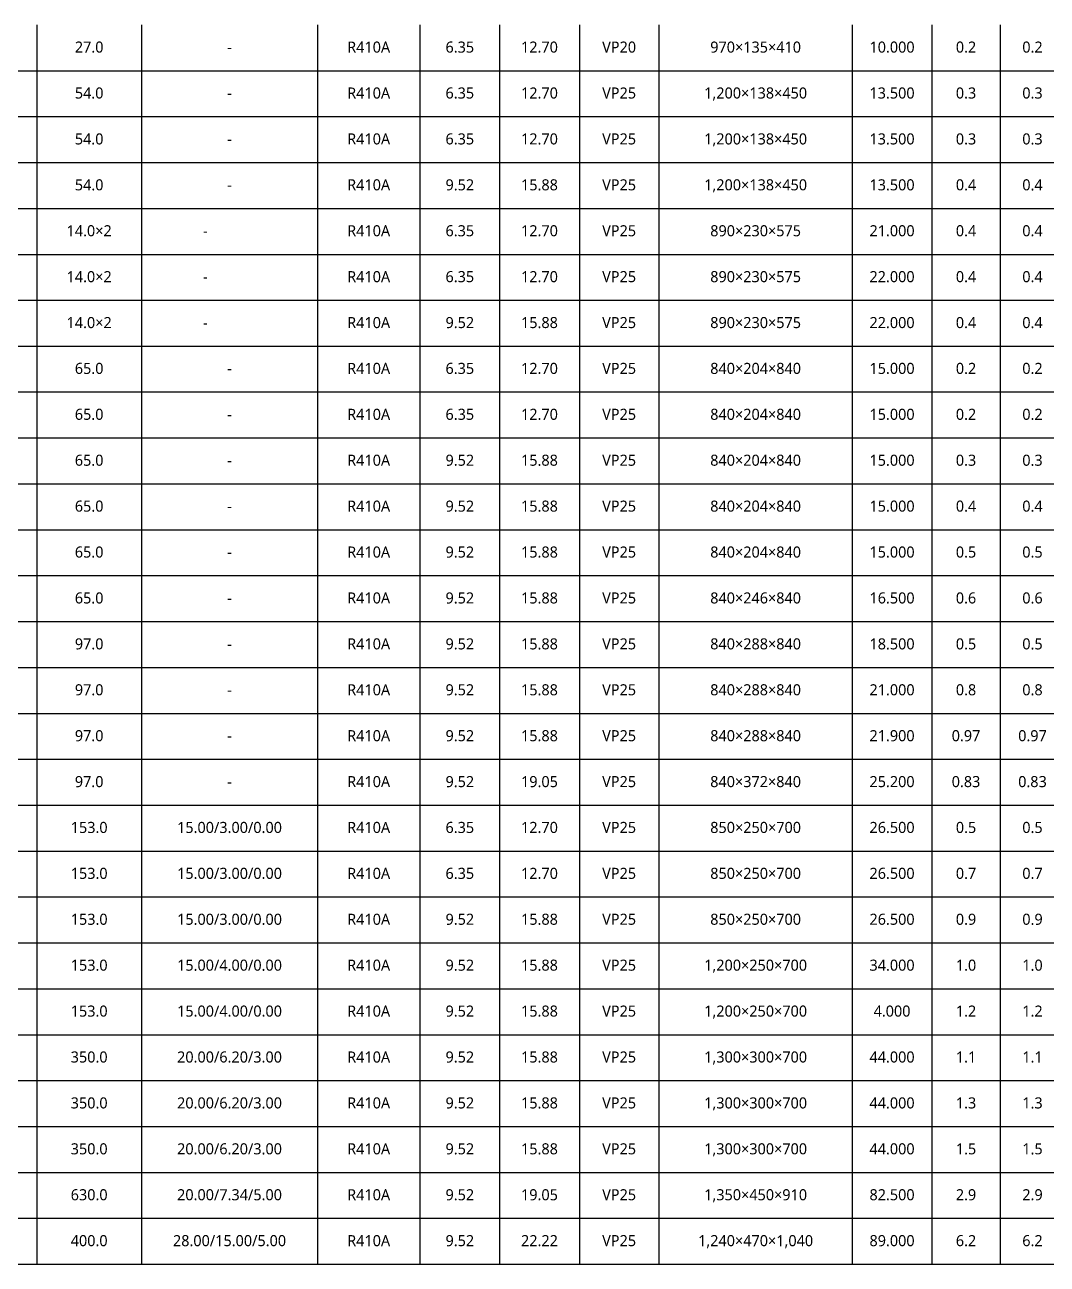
# Model space of a CAD drawing. Header units: millimetres. Extents: x -1305 to 107762, y -9150 to 56526.
# Drawn here: x 13318 to 25962, y 27896 to 43230 of the extents above; entities that cross this region are included whole.
import ezdxf
from ezdxf.enums import TextEntityAlignment as Align

# ---------------------------------------------------------------- set-up
doc = ezdxf.new("R2010")
doc.units = ezdxf.units.MM
doc.layers.add('DVM_REPORT', color=7, linetype='Continuous')
doc.styles.add('맑은 고딕', font='malgun.ttf')

# ---------------------------------------------------------------- blocks, each defined once
blk = doc.blocks.new('A$C72f279a7')
at = {"layer": 'DVM_REPORT', "color": 1}
for p, q in [((12982, 568), (12982, 0)), ((14280, 568), (14280, 0)), ((16454, 568), (16454, 0)), ((17722, 568), (17722, 0)), ((18707, 568), (18707, 0)), ((19693, 568), (19693, 0)), ((20678, 568), (20678, 0)), ((23067, 568), (23067, 0)), ((23067, 568), (23067, 0)), ((24053, 568), (24053, 0)), ((24897, 568), (24897, 0)), ((0, 0), (35203, 0))]:
    blk.add_line(p, q, dxfattribs=at)
at = {"layer": 'DVM_REPORT', "color": 2, "style": '맑은 고딕'}
for s, p in [('400.0', (13631, 292)), ('28.00/15.00/5.00', (15367, 292)), ('R410A', (17088, 292)), ('9.52', (18215, 292)), ('22.22', (19200, 292)), ('VP25', (20185, 292)), ('1,240×470×1,040', (21873, 292)), ('89.000', (23560, 292)), ('6.2', (24475, 292)), ('6.2', (25297, 292))]:
    blk.add_text(s, height=137, dxfattribs=at).set_placement(p, align=Align.MIDDLE_CENTER)
blk = doc.blocks.new('A$C11aa2960')
at = {"layer": 'DVM_REPORT', "color": 1}
for p, q in [((12982, 568), (12982, 0)), ((14280, 568), (14280, 0)), ((16454, 568), (16454, 0)), ((17722, 568), (17722, 0)), ((18707, 568), (18707, 0)), ((19693, 568), (19693, 0)), ((20678, 568), (20678, 0)), ((23067, 568), (23067, 0)), ((23067, 568), (23067, 0)), ((24053, 568), (24053, 0)), ((24897, 568), (24897, 0)), ((0, 0), (35203, 0))]:
    blk.add_line(p, q, dxfattribs=at)
at = {"layer": 'DVM_REPORT', "color": 2, "style": '맑은 고딕'}
for s, p in [('630.0', (13631, 292)), ('20.00/7.34/5.00', (15367, 292)), ('R410A', (17088, 292)), ('9.52', (18215, 292)), ('19.05', (19200, 292)), ('VP25', (20185, 292)), ('1,350×450×910', (21873, 292)), ('82.500', (23560, 292)), ('2.9', (24475, 292)), ('2.9', (25297, 292))]:
    blk.add_text(s, height=137, dxfattribs=at).set_placement(p, align=Align.MIDDLE_CENTER)
blk = doc.blocks.new('A$C9653a610')
at = {"layer": 'DVM_REPORT', "color": 1}
for p, q in [((12982, 568), (12982, 0)), ((14280, 568), (14280, 0)), ((16454, 568), (16454, 0)), ((17722, 568), (17722, 0)), ((18707, 568), (18707, 0)), ((19693, 568), (19693, 0)), ((20678, 568), (20678, 0)), ((23067, 568), (23067, 0)), ((23067, 568), (23067, 0)), ((24053, 568), (24053, 0)), ((24897, 568), (24897, 0)), ((0, 0), (35203, 0))]:
    blk.add_line(p, q, dxfattribs=at)
at = {"layer": 'DVM_REPORT', "color": 2, "style": '맑은 고딕'}
for s, p in [('350.0', (13631, 292)), ('20.00/6.20/3.00', (15367, 292)), ('R410A', (17088, 292)), ('9.52', (18215, 292)), ('15.88', (19200, 292)), ('VP25', (20185, 292)), ('1,300×300×700', (21873, 292)), ('44.000', (23560, 292)), ('1.5', (24475, 292)), ('1.5', (25297, 292))]:
    blk.add_text(s, height=137, dxfattribs=at).set_placement(p, align=Align.MIDDLE_CENTER)
blk = doc.blocks.new('A$C6d545ea5')
at = {"layer": 'DVM_REPORT', "color": 1}
for p, q in [((12982, 568), (12982, 0)), ((14280, 568), (14280, 0)), ((16454, 568), (16454, 0)), ((17722, 568), (17722, 0)), ((18707, 568), (18707, 0)), ((19693, 568), (19693, 0)), ((20678, 568), (20678, 0)), ((23067, 568), (23067, 0)), ((23067, 568), (23067, 0)), ((24053, 568), (24053, 0)), ((24897, 568), (24897, 0)), ((0, 0), (35203, 0))]:
    blk.add_line(p, q, dxfattribs=at)
at = {"layer": 'DVM_REPORT', "color": 2, "style": '맑은 고딕'}
for s, p in [('350.0', (13631, 292)), ('20.00/6.20/3.00', (15367, 292)), ('R410A', (17088, 292)), ('9.52', (18215, 292)), ('15.88', (19200, 292)), ('VP25', (20185, 292)), ('1,300×300×700', (21873, 292)), ('44.000', (23560, 292)), ('1.3', (24475, 292)), ('1.3', (25297, 292))]:
    blk.add_text(s, height=137, dxfattribs=at).set_placement(p, align=Align.MIDDLE_CENTER)
blk = doc.blocks.new('A$C80ea5f7d')
at = {"layer": 'DVM_REPORT', "color": 1}
for p, q in [((12982, 568), (12982, 0)), ((14280, 568), (14280, 0)), ((16454, 568), (16454, 0)), ((17722, 568), (17722, 0)), ((18707, 568), (18707, 0)), ((19693, 568), (19693, 0)), ((20678, 568), (20678, 0)), ((23067, 568), (23067, 0)), ((23067, 568), (23067, 0)), ((24053, 568), (24053, 0)), ((24897, 568), (24897, 0)), ((0, 0), (35203, 0))]:
    blk.add_line(p, q, dxfattribs=at)
at = {"layer": 'DVM_REPORT', "color": 2, "style": '맑은 고딕'}
for s, p in [('350.0', (13631, 292)), ('20.00/6.20/3.00', (15367, 292)), ('R410A', (17088, 292)), ('9.52', (18215, 292)), ('15.88', (19200, 292)), ('VP25', (20185, 292)), ('1,300×300×700', (21873, 292)), ('44.000', (23560, 292)), ('1.1', (24475, 292)), ('1.1', (25297, 292))]:
    blk.add_text(s, height=137, dxfattribs=at).set_placement(p, align=Align.MIDDLE_CENTER)
blk = doc.blocks.new('A$C0cce3d8c')
at = {"layer": 'DVM_REPORT', "color": 1}
for p, q in [((12982, 568), (12982, 0)), ((14280, 568), (14280, 0)), ((16454, 568), (16454, 0)), ((17722, 568), (17722, 0)), ((18707, 568), (18707, 0)), ((19693, 568), (19693, 0)), ((20678, 568), (20678, 0)), ((23067, 568), (23067, 0)), ((23067, 568), (23067, 0)), ((24053, 568), (24053, 0)), ((24897, 568), (24897, 0)), ((0, 0), (35203, 0))]:
    blk.add_line(p, q, dxfattribs=at)
at = {"layer": 'DVM_REPORT', "color": 2, "style": '맑은 고딕'}
for s, p in [('153.0', (13631, 292)), ('15.00/4.00/0.00', (15367, 292)), ('R410A', (17088, 292)), ('9.52', (18215, 292)), ('15.88', (19200, 292)), ('VP25', (20185, 292)), ('1,200×250×700', (21873, 292)), ('4.000', (23560, 292)), ('1.2', (24475, 292)), ('1.2', (25297, 292))]:
    blk.add_text(s, height=137, dxfattribs=at).set_placement(p, align=Align.MIDDLE_CENTER)
blk = doc.blocks.new('A$C62ef46d9')
at = {"layer": 'DVM_REPORT', "color": 1}
for p, q in [((12982, 568), (12982, 0)), ((14280, 568), (14280, 0)), ((16454, 568), (16454, 0)), ((17722, 568), (17722, 0)), ((18707, 568), (18707, 0)), ((19693, 568), (19693, 0)), ((20678, 568), (20678, 0)), ((23067, 568), (23067, 0)), ((23067, 568), (23067, 0)), ((24053, 568), (24053, 0)), ((24897, 568), (24897, 0)), ((0, 0), (35203, 0))]:
    blk.add_line(p, q, dxfattribs=at)
at = {"layer": 'DVM_REPORT', "color": 2, "style": '맑은 고딕'}
for s, p in [('153.0', (13631, 292)), ('15.00/4.00/0.00', (15367, 292)), ('R410A', (17088, 292)), ('9.52', (18215, 292)), ('15.88', (19200, 292)), ('VP25', (20185, 292)), ('1,200×250×700', (21873, 292)), ('34.000', (23560, 292)), ('1.0', (24475, 292)), ('1.0', (25297, 292))]:
    blk.add_text(s, height=137, dxfattribs=at).set_placement(p, align=Align.MIDDLE_CENTER)
blk = doc.blocks.new('A$C6f2160eb')
at = {"layer": 'DVM_REPORT', "color": 1}
for p, q in [((12982, 568), (12982, 0)), ((14280, 568), (14280, 0)), ((16454, 568), (16454, 0)), ((17722, 568), (17722, 0)), ((18707, 568), (18707, 0)), ((19693, 568), (19693, 0)), ((20678, 568), (20678, 0)), ((23067, 568), (23067, 0)), ((23067, 568), (23067, 0)), ((24053, 568), (24053, 0)), ((24897, 568), (24897, 0)), ((0, 0), (35203, 0))]:
    blk.add_line(p, q, dxfattribs=at)
at = {"layer": 'DVM_REPORT', "color": 2, "style": '맑은 고딕'}
for s, p in [('153.0', (13631, 292)), ('15.00/3.00/0.00', (15367, 292)), ('R410A', (17088, 292)), ('9.52', (18215, 292)), ('15.88', (19200, 292)), ('VP25', (20185, 292)), ('850×250×700', (21873, 292)), ('26.500', (23560, 292)), ('0.9', (24475, 292)), ('0.9', (25297, 292))]:
    blk.add_text(s, height=137, dxfattribs=at).set_placement(p, align=Align.MIDDLE_CENTER)
blk = doc.blocks.new('A$Cd19f05cd')
at = {"layer": 'DVM_REPORT', "color": 1}
for p, q in [((12982, 568), (12982, 0)), ((14280, 568), (14280, 0)), ((16454, 568), (16454, 0)), ((17722, 568), (17722, 0)), ((18707, 568), (18707, 0)), ((19693, 568), (19693, 0)), ((20678, 568), (20678, 0)), ((23067, 568), (23067, 0)), ((23067, 568), (23067, 0)), ((24053, 568), (24053, 0)), ((24897, 568), (24897, 0)), ((0, 0), (35203, 0))]:
    blk.add_line(p, q, dxfattribs=at)
at = {"layer": 'DVM_REPORT', "color": 2, "style": '맑은 고딕'}
for s, p in [('153.0', (13631, 292)), ('15.00/3.00/0.00', (15367, 292)), ('R410A', (17088, 292)), ('6.35', (18215, 292)), ('12.70', (19200, 292)), ('VP25', (20185, 292)), ('850×250×700', (21873, 292)), ('26.500', (23560, 292)), ('0.7', (24475, 292)), ('0.7', (25297, 292))]:
    blk.add_text(s, height=137, dxfattribs=at).set_placement(p, align=Align.MIDDLE_CENTER)
blk = doc.blocks.new('A$C4afb842b')
at = {"layer": 'DVM_REPORT', "color": 1}
for p, q in [((12982, 568), (12982, 0)), ((14280, 568), (14280, 0)), ((16454, 568), (16454, 0)), ((17722, 568), (17722, 0)), ((18707, 568), (18707, 0)), ((19693, 568), (19693, 0)), ((20678, 568), (20678, 0)), ((23067, 568), (23067, 0)), ((23067, 568), (23067, 0)), ((24053, 568), (24053, 0)), ((24897, 568), (24897, 0)), ((0, 0), (35203, 0))]:
    blk.add_line(p, q, dxfattribs=at)
at = {"layer": 'DVM_REPORT', "color": 2, "style": '맑은 고딕'}
for s, p in [('153.0', (13631, 292)), ('15.00/3.00/0.00', (15367, 292)), ('R410A', (17088, 292)), ('6.35', (18215, 292)), ('12.70', (19200, 292)), ('VP25', (20185, 292)), ('850×250×700', (21873, 292)), ('26.500', (23560, 292)), ('0.5', (24475, 292)), ('0.5', (25297, 292))]:
    blk.add_text(s, height=137, dxfattribs=at).set_placement(p, align=Align.MIDDLE_CENTER)
blk = doc.blocks.new('A$Cc21ff60a')
at = {"layer": 'DVM_REPORT', "color": 1}
for p, q in [((12982, 568), (12982, 0)), ((14280, 568), (14280, 0)), ((16454, 568), (16454, 0)), ((17722, 568), (17722, 0)), ((18707, 568), (18707, 0)), ((19693, 568), (19693, 0)), ((20678, 568), (20678, 0)), ((23067, 568), (23067, 0)), ((23067, 568), (23067, 0)), ((24053, 568), (24053, 0)), ((24897, 568), (24897, 0)), ((0, 0), (35203, 0))]:
    blk.add_line(p, q, dxfattribs=at)
at = {"layer": 'DVM_REPORT', "color": 2, "style": '맑은 고딕'}
for s, p in [('97.0', (13631, 292)), ('R410A', (17088, 292)), ('9.52', (18215, 292)), ('15.88', (19200, 292)), ('VP25', (20185, 292)), ('840×288×840', (21873, 292)), ('21.000', (23560, 292)), ('0.8', (24475, 292)), ('0.8', (25297, 292)), ('-', (15367, 292))]:
    blk.add_text(s, height=137, dxfattribs=at).set_placement(p, align=Align.MIDDLE_CENTER)
blk = doc.blocks.new('A$C49e34dbf')
at = {"layer": 'DVM_REPORT', "color": 1}
for p, q in [((12982, 568), (12982, 0)), ((14280, 568), (14280, 0)), ((16454, 568), (16454, 0)), ((17722, 568), (17722, 0)), ((18707, 568), (18707, 0)), ((19693, 568), (19693, 0)), ((20678, 568), (20678, 0)), ((23067, 568), (23067, 0)), ((23067, 568), (23067, 0)), ((24053, 568), (24053, 0)), ((24897, 568), (24897, 0)), ((0, 0), (35203, 0))]:
    blk.add_line(p, q, dxfattribs=at)
at = {"layer": 'DVM_REPORT', "color": 2, "style": '맑은 고딕'}
for s, p in [('97.0', (13631, 292)), ('R410A', (17088, 292)), ('9.52', (18215, 292)), ('15.88', (19200, 292)), ('VP25', (20185, 292)), ('840×288×840', (21873, 292)), ('18.500', (23560, 292)), ('0.5', (24475, 292)), ('0.5', (25297, 292)), ('-', (15367, 292))]:
    blk.add_text(s, height=137, dxfattribs=at).set_placement(p, align=Align.MIDDLE_CENTER)
blk = doc.blocks.new('A$Cc7d996cf')
at = {"layer": 'DVM_REPORT', "color": 1}
for p, q in [((12982, 568), (12982, 0)), ((14280, 568), (14280, 0)), ((16454, 568), (16454, 0)), ((17722, 568), (17722, 0)), ((18707, 568), (18707, 0)), ((19693, 568), (19693, 0)), ((20678, 568), (20678, 0)), ((23067, 568), (23067, 0)), ((23067, 568), (23067, 0)), ((24053, 568), (24053, 0)), ((24897, 568), (24897, 0)), ((0, 0), (35203, 0))]:
    blk.add_line(p, q, dxfattribs=at)
at = {"layer": 'DVM_REPORT', "color": 2, "style": '맑은 고딕'}
for s, p in [('65.0', (13631, 292)), ('R410A', (17088, 292)), ('9.52', (18215, 292)), ('15.88', (19200, 292)), ('VP25', (20185, 292)), ('840×246×840', (21873, 292)), ('16.500', (23560, 292)), ('0.6', (24475, 292)), ('0.6', (25297, 292)), ('-', (15367, 292))]:
    blk.add_text(s, height=137, dxfattribs=at).set_placement(p, align=Align.MIDDLE_CENTER)
blk = doc.blocks.new('A$C08fa1636')
at = {"layer": 'DVM_REPORT', "color": 1}
for p, q in [((12982, 568), (12982, 0)), ((14280, 568), (14280, 0)), ((16454, 568), (16454, 0)), ((17722, 568), (17722, 0)), ((18707, 568), (18707, 0)), ((19693, 568), (19693, 0)), ((20678, 568), (20678, 0)), ((23067, 568), (23067, 0)), ((23067, 568), (23067, 0)), ((24053, 568), (24053, 0)), ((24897, 568), (24897, 0)), ((0, 0), (35203, 0))]:
    blk.add_line(p, q, dxfattribs=at)
at = {"layer": 'DVM_REPORT', "color": 2, "style": '맑은 고딕'}
for s, p in [('65.0', (13631, 292)), ('R410A', (17088, 292)), ('9.52', (18215, 292)), ('15.88', (19200, 292)), ('VP25', (20185, 292)), ('840×204×840', (21873, 292)), ('15.000', (23560, 292)), ('0.5', (24475, 292)), ('0.5', (25297, 292)), ('-', (15367, 292))]:
    blk.add_text(s, height=137, dxfattribs=at).set_placement(p, align=Align.MIDDLE_CENTER)
blk = doc.blocks.new('A$C0bd888c4')
at = {"layer": 'DVM_REPORT', "color": 1}
for p, q in [((12982, 568), (12982, 0)), ((14280, 568), (14280, 0)), ((16454, 568), (16454, 0)), ((17722, 568), (17722, 0)), ((18707, 568), (18707, 0)), ((19693, 568), (19693, 0)), ((20678, 568), (20678, 0)), ((23067, 568), (23067, 0)), ((23067, 568), (23067, 0)), ((24053, 568), (24053, 0)), ((24897, 568), (24897, 0)), ((0, 0), (35203, 0))]:
    blk.add_line(p, q, dxfattribs=at)
at = {"layer": 'DVM_REPORT', "color": 2, "style": '맑은 고딕'}
for s, p in [('65.0', (13631, 292)), ('R410A', (17088, 292)), ('9.52', (18215, 292)), ('15.88', (19200, 292)), ('VP25', (20185, 292)), ('840×204×840', (21873, 292)), ('15.000', (23560, 292)), ('0.4', (24475, 292)), ('0.4', (25297, 292)), ('-', (15367, 292))]:
    blk.add_text(s, height=137, dxfattribs=at).set_placement(p, align=Align.MIDDLE_CENTER)
blk = doc.blocks.new('A$Caca9fae5')
at = {"layer": 'DVM_REPORT', "color": 1}
for p, q in [((12982, 568), (12982, 0)), ((14280, 568), (14280, 0)), ((16454, 568), (16454, 0)), ((17722, 568), (17722, 0)), ((18707, 568), (18707, 0)), ((19693, 568), (19693, 0)), ((20678, 568), (20678, 0)), ((23067, 568), (23067, 0)), ((23067, 568), (23067, 0)), ((24053, 568), (24053, 0)), ((24897, 568), (24897, 0)), ((0, 0), (35203, 0))]:
    blk.add_line(p, q, dxfattribs=at)
at = {"layer": 'DVM_REPORT', "color": 2, "style": '맑은 고딕'}
for s, p in [('65.0', (13631, 292)), ('R410A', (17088, 292)), ('9.52', (18215, 292)), ('15.88', (19200, 292)), ('VP25', (20185, 292)), ('840×204×840', (21873, 292)), ('15.000', (23560, 292)), ('0.3', (24475, 292)), ('0.3', (25297, 292)), ('-', (15367, 292))]:
    blk.add_text(s, height=137, dxfattribs=at).set_placement(p, align=Align.MIDDLE_CENTER)
blk = doc.blocks.new('A$C9c42a999')
at = {"layer": 'DVM_REPORT', "color": 1}
for p, q in [((12982, 568), (12982, 0)), ((14280, 568), (14280, 0)), ((16454, 568), (16454, 0)), ((17722, 568), (17722, 0)), ((18707, 568), (18707, 0)), ((19693, 568), (19693, 0)), ((20678, 568), (20678, 0)), ((23067, 568), (23067, 0)), ((23067, 568), (23067, 0)), ((24053, 568), (24053, 0)), ((24897, 568), (24897, 0)), ((0, 0), (35203, 0))]:
    blk.add_line(p, q, dxfattribs=at)
at = {"layer": 'DVM_REPORT', "color": 2, "style": '맑은 고딕'}
for s, p in [('65.0', (13631, 292)), ('R410A', (17088, 292)), ('6.35', (18215, 292)), ('12.70', (19200, 292)), ('VP25', (20185, 292)), ('840×204×840', (21873, 292)), ('15.000', (23560, 292)), ('0.2', (24475, 292)), ('0.2', (25297, 292)), ('-', (15367, 292))]:
    blk.add_text(s, height=137, dxfattribs=at).set_placement(p, align=Align.MIDDLE_CENTER)
blk = doc.blocks.new('A$C950b5bcc')
at = {"layer": 'DVM_REPORT', "color": 1}
for p, q in [((12982, 568), (12982, 0)), ((14280, 568), (14280, 0)), ((16454, 568), (16454, 0)), ((17722, 568), (17722, 0)), ((18707, 568), (18707, 0)), ((19693, 568), (19693, 0)), ((20678, 568), (20678, 0)), ((23067, 568), (23067, 0)), ((23067, 568), (23067, 0)), ((24053, 568), (24053, 0)), ((24897, 568), (24897, 0)), ((0, 0), (35203, 0))]:
    blk.add_line(p, q, dxfattribs=at)
at = {"layer": 'DVM_REPORT', "color": 2, "style": '맑은 고딕'}
for s, p in [('65.0', (13631, 292)), ('R410A', (17088, 292)), ('6.35', (18215, 292)), ('12.70', (19200, 292)), ('VP25', (20185, 292)), ('840×204×840', (21873, 292)), ('15.000', (23560, 292)), ('0.2', (24475, 292)), ('0.2', (25297, 292)), ('-', (15367, 292))]:
    blk.add_text(s, height=137, dxfattribs=at).set_placement(p, align=Align.MIDDLE_CENTER)
blk = doc.blocks.new('A$C0c499571')
at = {"layer": 'DVM_REPORT', "color": 1}
for p, q in [((12982, 568), (12982, 0)), ((14280, 568), (14280, 0)), ((16454, 568), (16454, 0)), ((17722, 568), (17722, 0)), ((18707, 568), (18707, 0)), ((19693, 568), (19693, 0)), ((20678, 568), (20678, 0)), ((23067, 568), (23067, 0)), ((23067, 568), (23067, 0)), ((24053, 568), (24053, 0)), ((24897, 568), (24897, 0)), ((0, 0), (35203, 0))]:
    blk.add_line(p, q, dxfattribs=at)
at = {"layer": 'DVM_REPORT', "color": 2, "style": '맑은 고딕'}
for s, p in [('54.0', (13631, 292)), ('R410A', (17088, 292)), ('9.52', (18215, 292)), ('15.88', (19200, 292)), ('VP25', (20185, 292)), ('1,200×138×450', (21873, 292)), ('13.500', (23560, 292)), ('0.4', (24475, 292)), ('0.4', (25297, 292)), ('-', (15367, 292))]:
    blk.add_text(s, height=137, dxfattribs=at).set_placement(p, align=Align.MIDDLE_CENTER)
blk = doc.blocks.new('A$C0255682a')
at = {"layer": 'DVM_REPORT', "color": 1}
for p, q in [((12982, 568), (12982, 0)), ((14280, 568), (14280, 0)), ((16454, 568), (16454, 0)), ((17722, 568), (17722, 0)), ((18707, 568), (18707, 0)), ((19693, 568), (19693, 0)), ((20678, 568), (20678, 0)), ((23067, 568), (23067, 0)), ((23067, 568), (23067, 0)), ((24053, 568), (24053, 0)), ((24897, 568), (24897, 0)), ((0, 0), (35203, 0))]:
    blk.add_line(p, q, dxfattribs=at)
at = {"layer": 'DVM_REPORT', "color": 2, "style": '맑은 고딕'}
for s, p in [('54.0', (13631, 292)), ('R410A', (17088, 292)), ('6.35', (18215, 292)), ('12.70', (19200, 292)), ('VP25', (20185, 292)), ('1,200×138×450', (21873, 292)), ('13.500', (23560, 292)), ('0.3', (24475, 292)), ('0.3', (25297, 292)), ('-', (15367, 292))]:
    blk.add_text(s, height=137, dxfattribs=at).set_placement(p, align=Align.MIDDLE_CENTER)
blk = doc.blocks.new('A$C76337359')
at = {"layer": 'DVM_REPORT', "color": 1}
for p, q in [((12982, 568), (12982, 0)), ((14280, 568), (14280, 0)), ((16454, 568), (16454, 0)), ((17722, 568), (17722, 0)), ((18707, 568), (18707, 0)), ((19693, 568), (19693, 0)), ((20678, 568), (20678, 0)), ((23067, 568), (23067, 0)), ((23067, 568), (23067, 0)), ((24053, 568), (24053, 0)), ((24897, 568), (24897, 0)), ((0, 0), (35203, 0))]:
    blk.add_line(p, q, dxfattribs=at)
at = {"layer": 'DVM_REPORT', "color": 2, "style": '맑은 고딕'}
for s, p in [('54.0', (13631, 292)), ('R410A', (17088, 292)), ('6.35', (18215, 292)), ('12.70', (19200, 292)), ('VP25', (20185, 292)), ('1,200×138×450', (21873, 292)), ('13.500', (23560, 292)), ('0.3', (24475, 292)), ('0.3', (25297, 292)), ('-', (15367, 292))]:
    blk.add_text(s, height=137, dxfattribs=at).set_placement(p, align=Align.MIDDLE_CENTER)
blk = doc.blocks.new('A$C35a56f2f')
at = {"layer": 'DVM_REPORT', "color": 1}
for p, q in [((12982, 568), (12982, 0)), ((14280, 568), (14280, 0)), ((16454, 568), (16454, 0)), ((17722, 568), (17722, 0)), ((18707, 568), (18707, 0)), ((19693, 568), (19693, 0)), ((20678, 568), (20678, 0)), ((23067, 568), (23067, 0)), ((23067, 568), (23067, 0)), ((24053, 568), (24053, 0)), ((24897, 568), (24897, 0)), ((0, 0), (35203, 0))]:
    blk.add_line(p, q, dxfattribs=at)
at = {"layer": 'DVM_REPORT', "color": 2, "style": '맑은 고딕'}
for s, p in [('27.0', (13631, 292)), ('R410A', (17088, 292)), ('6.35', (18215, 292)), ('12.70', (19200, 292)), ('VP20', (20185, 292)), ('970×135×410', (21873, 292)), ('10.000', (23560, 292)), ('0.2', (24475, 292)), ('0.2', (25297, 292)), ('-', (15367, 292))]:
    blk.add_text(s, height=137, dxfattribs=at).set_placement(p, align=Align.MIDDLE_CENTER)
blk = doc.blocks.new('A$Cb1af1118')
at = {"layer": 'DVM_REPORT', "color": 1}
for p, q in [((12982, 568), (12982, 0)), ((14280, 568), (14280, 0)), ((16454, 568), (16454, 0)), ((17722, 568), (17722, 0)), ((18707, 568), (18707, 0)), ((19693, 568), (19693, 0)), ((20678, 568), (20678, 0)), ((23067, 568), (23067, 0)), ((24053, 568), (24053, 0)), ((24897, 568), (24897, 0)), ((0, 0), (35203, 0))]:
    blk.add_line(p, q, dxfattribs=at)
at = {"layer": 'DVM_REPORT', "color": 2, "style": '맑은 고딕'}
for s, p in [('14.0×2', (13631, 292)), ('R410A', (17088, 292)), ('9.52', (18215, 292)), ('15.88', (19200, 292)), ('VP25', (20185, 292)), ('890×230×575', (21873, 292)), ('22.000', (23560, 292)), ('0.4', (24475, 292)), ('0.4', (25297, 292)), ('-', (15067, 292))]:
    blk.add_text(s, height=137, dxfattribs=at).set_placement(p, align=Align.MIDDLE_CENTER)
blk = doc.blocks.new('A$C172fc717')
at = {"layer": 'DVM_REPORT', "color": 1}
for p, q in [((12982, 568), (12982, 0)), ((14280, 568), (14280, 0)), ((16454, 568), (16454, 0)), ((17722, 568), (17722, 0)), ((18707, 568), (18707, 0)), ((19693, 568), (19693, 0)), ((20678, 568), (20678, 0)), ((23067, 568), (23067, 0)), ((24053, 568), (24053, 0)), ((24897, 568), (24897, 0)), ((0, 0), (35203, 0))]:
    blk.add_line(p, q, dxfattribs=at)
at = {"layer": 'DVM_REPORT', "color": 2, "style": '맑은 고딕'}
for s, p in [('14.0×2', (13631, 292)), ('R410A', (17088, 292)), ('6.35', (18215, 292)), ('12.70', (19200, 292)), ('VP25', (20185, 292)), ('890×230×575', (21873, 292)), ('22.000', (23560, 292)), ('0.4', (24475, 292)), ('0.4', (25297, 292)), ('-', (15067, 292))]:
    blk.add_text(s, height=137, dxfattribs=at).set_placement(p, align=Align.MIDDLE_CENTER)
blk = doc.blocks.new('A$C484e200c')
at = {"layer": 'DVM_REPORT', "color": 1}
for p, q in [((12982, 568), (12982, 0)), ((14280, 568), (14280, 0)), ((16454, 568), (16454, 0)), ((17722, 568), (17722, 0)), ((18707, 568), (18707, 0)), ((19693, 568), (19693, 0)), ((20678, 568), (20678, 0)), ((23067, 568), (23067, 0)), ((24053, 568), (24053, 0)), ((24897, 568), (24897, 0)), ((0, 0), (35203, 0))]:
    blk.add_line(p, q, dxfattribs=at)
at = {"layer": 'DVM_REPORT', "color": 2, "style": '맑은 고딕'}
for s, p in [('14.0×2', (13631, 292)), ('R410A', (17088, 292)), ('6.35', (18215, 292)), ('12.70', (19200, 292)), ('VP25', (20185, 292)), ('890×230×575', (21873, 292)), ('21.000', (23560, 292)), ('0.4', (24475, 292)), ('0.4', (25297, 292)), ('-', (15067, 292))]:
    blk.add_text(s, height=137, dxfattribs=at).set_placement(p, align=Align.MIDDLE_CENTER)
blk = doc.blocks.new('A$C262b72d5')
at = {"layer": 'DVM_REPORT', "color": 1}
for p, q in [((12982, 568), (12982, 0)), ((14280, 568), (14280, 0)), ((16454, 568), (16454, 0)), ((17722, 568), (17722, 0)), ((18707, 568), (18707, 0)), ((19693, 568), (19693, 0)), ((20678, 568), (20678, 0)), ((23067, 568), (23067, 0)), ((23067, 568), (23067, 0)), ((24053, 568), (24053, 0)), ((24897, 568), (24897, 0)), ((0, 0), (35203, 0))]:
    blk.add_line(p, q, dxfattribs=at)
at = {"layer": 'DVM_REPORT', "color": 2, "style": '맑은 고딕'}
for s, p in [('97.0', (13631, 292)), ('R410A', (17088, 292)), ('9.52', (18215, 292)), ('19.05', (19200, 292)), ('VP25', (20185, 292)), ('840×372×840', (21873, 292)), ('25.200', (23560, 292)), ('0.83', (24475, 292)), ('0.83', (25297, 292)), ('-', (15367, 292))]:
    blk.add_text(s, height=137, dxfattribs=at).set_placement(p, align=Align.MIDDLE_CENTER)
blk = doc.blocks.new('A$C15708efa')
at = {"layer": 'DVM_REPORT', "color": 1}
for p, q in [((12982, 568), (12982, 0)), ((14280, 568), (14280, 0)), ((16454, 568), (16454, 0)), ((17722, 568), (17722, 0)), ((18707, 568), (18707, 0)), ((19693, 568), (19693, 0)), ((20678, 568), (20678, 0)), ((23067, 568), (23067, 0)), ((23067, 568), (23067, 0)), ((24053, 568), (24053, 0)), ((24897, 568), (24897, 0)), ((0, 0), (35203, 0))]:
    blk.add_line(p, q, dxfattribs=at)
at = {"layer": 'DVM_REPORT', "color": 2, "style": '맑은 고딕'}
for s, p in [('97.0', (13631, 292)), ('R410A', (17088, 292)), ('9.52', (18215, 292)), ('15.88', (19200, 292)), ('VP25', (20185, 292)), ('840×288×840', (21873, 292)), ('21.900', (23560, 292)), ('0.97', (24475, 292)), ('0.97', (25297, 292)), ('-', (15367, 292))]:
    blk.add_text(s, height=137, dxfattribs=at).set_placement(p, align=Align.MIDDLE_CENTER)

msp = doc.modelspace()

# ---------------------------------------------------------------- block references
for name, p in [('A$C35a56f2f', (483, 42662)), ('A$C76337359', (483, 42094)), ('A$C0255682a', (483, 41526)), ('A$C0c499571', (483, 40958)), ('A$C484e200c', (483, 40390)), ('A$C172fc717', (483, 39822)), ('A$Cb1af1118', (483, 39254)), ('A$C950b5bcc', (483, 38687)), ('A$C9c42a999', (483, 38119)), ('A$Caca9fae5', (483, 37551)), ('A$C0bd888c4', (483, 36983)), ('A$C08fa1636', (483, 36415)), ('A$Cc7d996cf', (483, 35847)), ('A$C49e34dbf', (483, 35279)), ('A$Cc21ff60a', (483, 34711)), ('A$C15708efa', (483, 34143)), ('A$C262b72d5', (483, 33575)), ('A$C4afb842b', (483, 33008)), ('A$Cd19f05cd', (483, 32440)), ('A$C6f2160eb', (483, 31872)), ('A$C62ef46d9', (483, 31304)), ('A$C0cce3d8c', (483, 30736)), ('A$C80ea5f7d', (483, 30168)), ('A$C6d545ea5', (483, 29600)), ('A$C9653a610', (483, 29032)), ('A$C11aa2960', (483, 28464)), ('A$C72f279a7', (483, 27896))]:
    msp.add_blockref(name, p)

doc.saveas('drawing.dxf')
